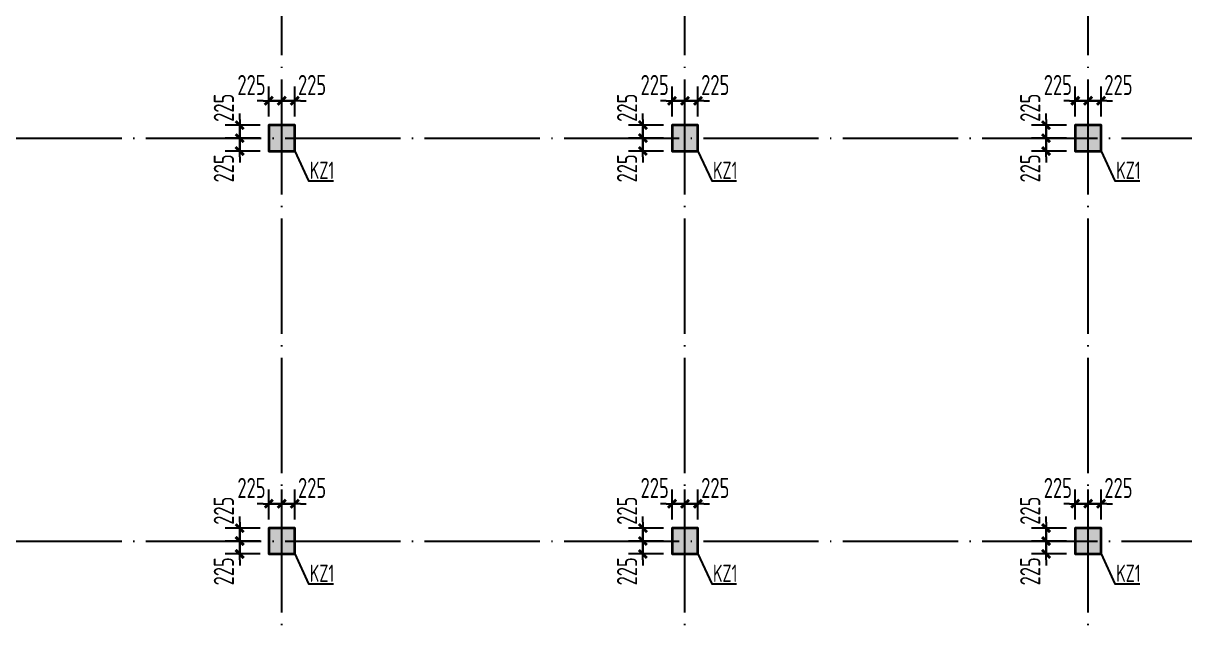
# Model space of a CAD drawing. Extents: x 8243024 to 8945023, y 669070 to 951310.
# Drawn here: x 8474773 to 8494939, y 831172 to 841675 of the extents above; entities that cross this region are included whole.
import ezdxf

# ---------------------------------------------------------------- set-up
doc = ezdxf.new("R2010")
doc.units = 0
doc.header["$LTSCALE"] = 1000
doc.linetypes.add('DOTE', pattern=[2.42, 2, -0.2, 0.02, -0.2])
doc.layers.get('0').update_dxf_attribs({"linetype": 'CONTINUOUS'})
doc.layers.get('Defpoints').update_dxf_attribs({"linetype": 'CONTINUOUS'})
for name, color, linetype in [('DIM', 3, 'CONTINUOUS'), ('DOTE', 1, 'DOTE'), ('PUB_TEXT', 7, 'CONTINUOUS'), ('柱涂实', 54, 'CONTINUOUS')]:
    doc.layers.add(name, color=color, linetype=linetype)
doc.layers.add('柱', color=2, linetype='CONTINUOUS', lineweight=35)
doc.styles.add('HZTXT', font='tssdeng.shx', dxfattribs={"width": 0.75, "bigfont": 'HZTXT.shx'})
doc.styles.add('TSSD_Dimension', font='Tssdeng.shx', dxfattribs={"width": 0.7, "bigfont": 'tssdchn.shx'})
doc.dimstyles.new('TSSD_100_100$0', dxfattribs={"dimtxt": 350, "dimasz": 100, "dimexe": 250, "dimexo": 150, "dimgap": 100, "dimtad": 1, "dimdec": 0, "dimzin": 0, "dimdsep": 46, "dimtxsty": 'TSSD_Dimension', "dimblk": '_TSDBK', "dimblk1": '_TSDBK', "dimblk2": '_TSDBK', "dimsah": 1, "dimcen": 0, "dimclrt": 7, "dimadec": 0, "dimazin": 0, "dimtfac": 1, "dimtdec": 0, "dimtix": 1, "dimtmove": 2, "dimatfit": 3, "dimldrblk": '_TSDBK', "dimfxl": 0, "dimtolj": 1, "dimtzin": 0, "dimarcsym": 0})

# ---------------------------------------------------------------- blocks, each defined once
blk = doc.blocks.new('_TSDBK')
blk.add_line((-1, 0), (1.5, 0))
at = {"const_width": 0.5}
blk.add_lwpolyline([(-0.7, -0.7), (0.7, 0.7)], dxfattribs=at)
blk = doc.blocks.new('*D1654')
at = {"layer": 'Defpoints', "color": 0}
for p in [(8479037, 832904), (8478531, 832679), (8479037, 832679)]:
    blk.add_point(p, dxfattribs=at)
at = {"layer": 'DIM', "color": 0, "lineweight": -2}
for p, q in [((8478531, 833004), (8478531, 833104)), ((8478887, 832904), (8478281, 832904)), ((8478531, 832904), (8478531, 832679)), ((8478887, 832679), (8478281, 832679)), ((8478531, 832579), (8478531, 832479))]:
    blk.add_line(p, q, dxfattribs=at)
at = {"layer": 'DIM', "color": 0, "lineweight": -2, "xscale": 100, "yscale": 100, "zscale": 100}
for p, rotation in [((8478531, 832904), 270), ((8478531, 832679), 90)]:
    blk.add_blockref('_TSDBK', p, dxfattribs=dict(at, rotation=rotation))
at = {"layer": 'DIM', "color": 7, "insert": (8478256, 833206), "char_height": 350, "attachment_point": 5, "rotation": 90, "style": 'TSSD_Dimension'}
blk.add_mtext('\\A1;225', dxfattribs=at)
blk = doc.blocks.new('*D1655')
at = {"layer": 'Defpoints', "color": 0}
for p in [(8479037, 832679), (8478531, 832454), (8479037, 832454)]:
    blk.add_point(p, dxfattribs=at)
at = {"layer": 'DIM', "color": 0, "lineweight": -2}
for p, q in [((8478531, 832779), (8478531, 832879)), ((8478887, 832679), (8478281, 832679)), ((8478531, 832679), (8478531, 832454)), ((8478887, 832454), (8478281, 832454)), ((8478531, 832354), (8478531, 832254))]:
    blk.add_line(p, q, dxfattribs=at)
at = {"layer": 'DIM', "color": 0, "lineweight": -2, "xscale": 100, "yscale": 100, "zscale": 100}
for p, rotation in [((8478531, 832679), 270), ((8478531, 832454), 90)]:
    blk.add_blockref('_TSDBK', p, dxfattribs=dict(at, rotation=rotation))
at = {"layer": 'DIM', "color": 7, "insert": (8478256, 832153), "char_height": 350, "attachment_point": 5, "rotation": 90, "style": 'TSSD_Dimension'}
blk.add_mtext('\\A1;225', dxfattribs=at)
blk = doc.blocks.new('*D1656')
at = {"layer": 'Defpoints', "color": 0}
for p in [(8479487, 833327), (8479262, 832904), (8479487, 832904)]:
    blk.add_point(p, dxfattribs=at)
at = {"layer": 'DIM', "color": 0, "lineweight": -2}
for p, q in [((8479262, 833054), (8479262, 833577)), ((8479487, 833054), (8479487, 833577)), ((8479162, 833327), (8479062, 833327)), ((8479262, 833327), (8479487, 833327)), ((8479587, 833327), (8479687, 833327))]:
    blk.add_line(p, q, dxfattribs=at)
at = {"layer": 'DIM', "color": 0, "lineweight": -2, "xscale": 100, "yscale": 100, "zscale": 100}
blk.add_blockref('_TSDBK', (8479262, 833327), dxfattribs=at)
at = {"layer": 'DIM', "color": 0, "lineweight": -2, "xscale": 100, "yscale": 100, "zscale": 100, "rotation": 180}
blk.add_blockref('_TSDBK', (8479487, 833327), dxfattribs=at)
at = {"layer": 'DIM', "color": 7, "insert": (8479788, 833602), "char_height": 350, "attachment_point": 5, "style": 'TSSD_Dimension'}
blk.add_mtext('\\A1;225', dxfattribs=at)
blk = doc.blocks.new('*D1657')
at = {"layer": 'Defpoints', "color": 0}
for p in [(8479262, 833327), (8479037, 832904), (8479262, 832904)]:
    blk.add_point(p, dxfattribs=at)
at = {"layer": 'DIM', "color": 0, "lineweight": -2}
for p, q in [((8479037, 833054), (8479037, 833577)), ((8479262, 833054), (8479262, 833577)), ((8478937, 833327), (8478837, 833327)), ((8479037, 833327), (8479262, 833327)), ((8479362, 833327), (8479462, 833327))]:
    blk.add_line(p, q, dxfattribs=at)
at = {"layer": 'DIM', "color": 0, "lineweight": -2, "xscale": 100, "yscale": 100, "zscale": 100}
blk.add_blockref('_TSDBK', (8479037, 833327), dxfattribs=at)
at = {"layer": 'DIM', "color": 0, "lineweight": -2, "xscale": 100, "yscale": 100, "zscale": 100, "rotation": 180}
blk.add_blockref('_TSDBK', (8479262, 833327), dxfattribs=at)
at = {"layer": 'DIM', "color": 7, "insert": (8478736, 833602), "char_height": 350, "attachment_point": 5, "style": 'TSSD_Dimension'}
blk.add_mtext('\\A1;225', dxfattribs=at)
blk = doc.blocks.new('*D1658')
at = {"layer": 'Defpoints', "color": 0}
for p in [(8486037, 832904), (8485531, 832679), (8486037, 832679)]:
    blk.add_point(p, dxfattribs=at)
at = {"layer": 'DIM', "color": 0, "lineweight": -2}
for p, q in [((8485531, 833004), (8485531, 833104)), ((8485887, 832904), (8485281, 832904)), ((8485531, 832904), (8485531, 832679)), ((8485887, 832679), (8485281, 832679)), ((8485531, 832579), (8485531, 832479))]:
    blk.add_line(p, q, dxfattribs=at)
at = {"layer": 'DIM', "color": 0, "lineweight": -2, "xscale": 100, "yscale": 100, "zscale": 100}
for p, rotation in [((8485531, 832904), 270), ((8485531, 832679), 90)]:
    blk.add_blockref('_TSDBK', p, dxfattribs=dict(at, rotation=rotation))
at = {"layer": 'DIM', "color": 7, "insert": (8485256, 833206), "char_height": 350, "attachment_point": 5, "rotation": 90, "style": 'TSSD_Dimension'}
blk.add_mtext('\\A1;225', dxfattribs=at)
blk = doc.blocks.new('*D1659')
at = {"layer": 'Defpoints', "color": 0}
for p in [(8486037, 832679), (8485531, 832454), (8486037, 832454)]:
    blk.add_point(p, dxfattribs=at)
at = {"layer": 'DIM', "color": 0, "lineweight": -2}
for p, q in [((8485531, 832779), (8485531, 832879)), ((8485887, 832679), (8485281, 832679)), ((8485531, 832679), (8485531, 832454)), ((8485887, 832454), (8485281, 832454)), ((8485531, 832354), (8485531, 832254))]:
    blk.add_line(p, q, dxfattribs=at)
at = {"layer": 'DIM', "color": 0, "lineweight": -2, "xscale": 100, "yscale": 100, "zscale": 100}
for p, rotation in [((8485531, 832679), 270), ((8485531, 832454), 90)]:
    blk.add_blockref('_TSDBK', p, dxfattribs=dict(at, rotation=rotation))
at = {"layer": 'DIM', "color": 7, "insert": (8485256, 832153), "char_height": 350, "attachment_point": 5, "rotation": 90, "style": 'TSSD_Dimension'}
blk.add_mtext('\\A1;225', dxfattribs=at)
blk = doc.blocks.new('*D1660')
at = {"layer": 'Defpoints', "color": 0}
for p in [(8486487, 833327), (8486262, 832904), (8486487, 832904)]:
    blk.add_point(p, dxfattribs=at)
at = {"layer": 'DIM', "color": 0, "lineweight": -2}
for p, q in [((8486262, 833054), (8486262, 833577)), ((8486487, 833054), (8486487, 833577)), ((8486162, 833327), (8486062, 833327)), ((8486262, 833327), (8486487, 833327)), ((8486587, 833327), (8486687, 833327))]:
    blk.add_line(p, q, dxfattribs=at)
at = {"layer": 'DIM', "color": 0, "lineweight": -2, "xscale": 100, "yscale": 100, "zscale": 100}
blk.add_blockref('_TSDBK', (8486262, 833327), dxfattribs=at)
at = {"layer": 'DIM', "color": 0, "lineweight": -2, "xscale": 100, "yscale": 100, "zscale": 100, "rotation": 180}
blk.add_blockref('_TSDBK', (8486487, 833327), dxfattribs=at)
at = {"layer": 'DIM', "color": 7, "insert": (8486788, 833602), "char_height": 350, "attachment_point": 5, "style": 'TSSD_Dimension'}
blk.add_mtext('\\A1;225', dxfattribs=at)
blk = doc.blocks.new('*D1661')
at = {"layer": 'Defpoints', "color": 0}
for p in [(8486262, 833327), (8486037, 832904), (8486262, 832904)]:
    blk.add_point(p, dxfattribs=at)
at = {"layer": 'DIM', "color": 0, "lineweight": -2}
for p, q in [((8486037, 833054), (8486037, 833577)), ((8486262, 833054), (8486262, 833577)), ((8485937, 833327), (8485837, 833327)), ((8486037, 833327), (8486262, 833327)), ((8486362, 833327), (8486462, 833327))]:
    blk.add_line(p, q, dxfattribs=at)
at = {"layer": 'DIM', "color": 0, "lineweight": -2, "xscale": 100, "yscale": 100, "zscale": 100}
blk.add_blockref('_TSDBK', (8486037, 833327), dxfattribs=at)
at = {"layer": 'DIM', "color": 0, "lineweight": -2, "xscale": 100, "yscale": 100, "zscale": 100, "rotation": 180}
blk.add_blockref('_TSDBK', (8486262, 833327), dxfattribs=at)
at = {"layer": 'DIM', "color": 7, "insert": (8485736, 833602), "char_height": 350, "attachment_point": 5, "style": 'TSSD_Dimension'}
blk.add_mtext('\\A1;225', dxfattribs=at)
blk = doc.blocks.new('*D1662')
at = {"layer": 'Defpoints', "color": 0}
for p in [(8493037, 832904), (8492531, 832679), (8493037, 832679)]:
    blk.add_point(p, dxfattribs=at)
at = {"layer": 'DIM', "color": 0, "lineweight": -2}
for p, q in [((8492531, 833004), (8492531, 833104)), ((8492887, 832904), (8492281, 832904)), ((8492531, 832904), (8492531, 832679)), ((8492887, 832679), (8492281, 832679)), ((8492531, 832579), (8492531, 832479))]:
    blk.add_line(p, q, dxfattribs=at)
at = {"layer": 'DIM', "color": 0, "lineweight": -2, "xscale": 100, "yscale": 100, "zscale": 100}
for p, rotation in [((8492531, 832904), 270), ((8492531, 832679), 90)]:
    blk.add_blockref('_TSDBK', p, dxfattribs=dict(at, rotation=rotation))
at = {"layer": 'DIM', "color": 7, "insert": (8492256, 833206), "char_height": 350, "attachment_point": 5, "rotation": 90, "style": 'TSSD_Dimension'}
blk.add_mtext('\\A1;225', dxfattribs=at)
blk = doc.blocks.new('*D1663')
at = {"layer": 'Defpoints', "color": 0}
for p in [(8493037, 832679), (8492531, 832454), (8493037, 832454)]:
    blk.add_point(p, dxfattribs=at)
at = {"layer": 'DIM', "color": 0, "lineweight": -2}
for p, q in [((8492531, 832779), (8492531, 832879)), ((8492887, 832679), (8492281, 832679)), ((8492531, 832679), (8492531, 832454)), ((8492887, 832454), (8492281, 832454)), ((8492531, 832354), (8492531, 832254))]:
    blk.add_line(p, q, dxfattribs=at)
at = {"layer": 'DIM', "color": 0, "lineweight": -2, "xscale": 100, "yscale": 100, "zscale": 100}
for p, rotation in [((8492531, 832679), 270), ((8492531, 832454), 90)]:
    blk.add_blockref('_TSDBK', p, dxfattribs=dict(at, rotation=rotation))
at = {"layer": 'DIM', "color": 7, "insert": (8492256, 832153), "char_height": 350, "attachment_point": 5, "rotation": 90, "style": 'TSSD_Dimension'}
blk.add_mtext('\\A1;225', dxfattribs=at)
blk = doc.blocks.new('*D1664')
at = {"layer": 'Defpoints', "color": 0}
for p in [(8493487, 833327), (8493262, 832904), (8493487, 832904)]:
    blk.add_point(p, dxfattribs=at)
at = {"layer": 'DIM', "color": 0, "lineweight": -2}
for p, q in [((8493262, 833054), (8493262, 833577)), ((8493487, 833054), (8493487, 833577)), ((8493162, 833327), (8493062, 833327)), ((8493262, 833327), (8493487, 833327)), ((8493587, 833327), (8493687, 833327))]:
    blk.add_line(p, q, dxfattribs=at)
at = {"layer": 'DIM', "color": 0, "lineweight": -2, "xscale": 100, "yscale": 100, "zscale": 100}
blk.add_blockref('_TSDBK', (8493262, 833327), dxfattribs=at)
at = {"layer": 'DIM', "color": 0, "lineweight": -2, "xscale": 100, "yscale": 100, "zscale": 100, "rotation": 180}
blk.add_blockref('_TSDBK', (8493487, 833327), dxfattribs=at)
at = {"layer": 'DIM', "color": 7, "insert": (8493788, 833602), "char_height": 350, "attachment_point": 5, "style": 'TSSD_Dimension'}
blk.add_mtext('\\A1;225', dxfattribs=at)
blk = doc.blocks.new('*D1665')
at = {"layer": 'Defpoints', "color": 0}
for p in [(8493262, 833327), (8493037, 832904), (8493262, 832904)]:
    blk.add_point(p, dxfattribs=at)
at = {"layer": 'DIM', "color": 0, "lineweight": -2}
for p, q in [((8493037, 833054), (8493037, 833577)), ((8493262, 833054), (8493262, 833577)), ((8492937, 833327), (8492837, 833327)), ((8493037, 833327), (8493262, 833327)), ((8493362, 833327), (8493462, 833327))]:
    blk.add_line(p, q, dxfattribs=at)
at = {"layer": 'DIM', "color": 0, "lineweight": -2, "xscale": 100, "yscale": 100, "zscale": 100}
blk.add_blockref('_TSDBK', (8493037, 833327), dxfattribs=at)
at = {"layer": 'DIM', "color": 0, "lineweight": -2, "xscale": 100, "yscale": 100, "zscale": 100, "rotation": 180}
blk.add_blockref('_TSDBK', (8493262, 833327), dxfattribs=at)
at = {"layer": 'DIM', "color": 7, "insert": (8492736, 833602), "char_height": 350, "attachment_point": 5, "style": 'TSSD_Dimension'}
blk.add_mtext('\\A1;225', dxfattribs=at)
blk = doc.blocks.new('*D1666')
at = {"layer": 'Defpoints', "color": 0}
for p in [(8479037, 839904), (8478531, 839679), (8479037, 839679)]:
    blk.add_point(p, dxfattribs=at)
at = {"layer": 'DIM', "color": 0, "lineweight": -2}
for p, q in [((8478531, 840004), (8478531, 840104)), ((8478887, 839904), (8478281, 839904)), ((8478531, 839904), (8478531, 839679)), ((8478887, 839679), (8478281, 839679)), ((8478531, 839579), (8478531, 839479))]:
    blk.add_line(p, q, dxfattribs=at)
at = {"layer": 'DIM', "color": 0, "lineweight": -2, "xscale": 100, "yscale": 100, "zscale": 100}
for p, rotation in [((8478531, 839904), 270), ((8478531, 839679), 90)]:
    blk.add_blockref('_TSDBK', p, dxfattribs=dict(at, rotation=rotation))
at = {"layer": 'DIM', "color": 7, "insert": (8478256, 840206), "char_height": 350, "attachment_point": 5, "rotation": 90, "style": 'TSSD_Dimension'}
blk.add_mtext('\\A1;225', dxfattribs=at)
blk = doc.blocks.new('*D1667')
at = {"layer": 'Defpoints', "color": 0}
for p in [(8479037, 839679), (8478531, 839454), (8479037, 839454)]:
    blk.add_point(p, dxfattribs=at)
at = {"layer": 'DIM', "color": 0, "lineweight": -2}
for p, q in [((8478531, 839779), (8478531, 839879)), ((8478887, 839679), (8478281, 839679)), ((8478531, 839679), (8478531, 839454)), ((8478887, 839454), (8478281, 839454)), ((8478531, 839354), (8478531, 839254))]:
    blk.add_line(p, q, dxfattribs=at)
at = {"layer": 'DIM', "color": 0, "lineweight": -2, "xscale": 100, "yscale": 100, "zscale": 100}
for p, rotation in [((8478531, 839679), 270), ((8478531, 839454), 90)]:
    blk.add_blockref('_TSDBK', p, dxfattribs=dict(at, rotation=rotation))
at = {"layer": 'DIM', "color": 7, "insert": (8478256, 839153), "char_height": 350, "attachment_point": 5, "rotation": 90, "style": 'TSSD_Dimension'}
blk.add_mtext('\\A1;225', dxfattribs=at)
blk = doc.blocks.new('*D1668')
at = {"layer": 'Defpoints', "color": 0}
for p in [(8479487, 840327), (8479262, 839904), (8479487, 839904)]:
    blk.add_point(p, dxfattribs=at)
at = {"layer": 'DIM', "color": 0, "lineweight": -2}
for p, q in [((8479262, 840054), (8479262, 840577)), ((8479487, 840054), (8479487, 840577)), ((8479162, 840327), (8479062, 840327)), ((8479262, 840327), (8479487, 840327)), ((8479587, 840327), (8479687, 840327))]:
    blk.add_line(p, q, dxfattribs=at)
at = {"layer": 'DIM', "color": 0, "lineweight": -2, "xscale": 100, "yscale": 100, "zscale": 100}
blk.add_blockref('_TSDBK', (8479262, 840327), dxfattribs=at)
at = {"layer": 'DIM', "color": 0, "lineweight": -2, "xscale": 100, "yscale": 100, "zscale": 100, "rotation": 180}
blk.add_blockref('_TSDBK', (8479487, 840327), dxfattribs=at)
at = {"layer": 'DIM', "color": 7, "insert": (8479788, 840602), "char_height": 350, "attachment_point": 5, "style": 'TSSD_Dimension'}
blk.add_mtext('\\A1;225', dxfattribs=at)
blk = doc.blocks.new('*D1669')
at = {"layer": 'Defpoints', "color": 0}
for p in [(8479262, 840327), (8479037, 839904), (8479262, 839904)]:
    blk.add_point(p, dxfattribs=at)
at = {"layer": 'DIM', "color": 0, "lineweight": -2}
for p, q in [((8479037, 840054), (8479037, 840577)), ((8479262, 840054), (8479262, 840577)), ((8478937, 840327), (8478837, 840327)), ((8479037, 840327), (8479262, 840327)), ((8479362, 840327), (8479462, 840327))]:
    blk.add_line(p, q, dxfattribs=at)
at = {"layer": 'DIM', "color": 0, "lineweight": -2, "xscale": 100, "yscale": 100, "zscale": 100}
blk.add_blockref('_TSDBK', (8479037, 840327), dxfattribs=at)
at = {"layer": 'DIM', "color": 0, "lineweight": -2, "xscale": 100, "yscale": 100, "zscale": 100, "rotation": 180}
blk.add_blockref('_TSDBK', (8479262, 840327), dxfattribs=at)
at = {"layer": 'DIM', "color": 7, "insert": (8478736, 840602), "char_height": 350, "attachment_point": 5, "style": 'TSSD_Dimension'}
blk.add_mtext('\\A1;225', dxfattribs=at)
blk = doc.blocks.new('*D1670')
at = {"layer": 'Defpoints', "color": 0}
for p in [(8486037, 839904), (8485531, 839679), (8486037, 839679)]:
    blk.add_point(p, dxfattribs=at)
at = {"layer": 'DIM', "color": 0, "lineweight": -2}
for p, q in [((8485531, 840004), (8485531, 840104)), ((8485887, 839904), (8485281, 839904)), ((8485531, 839904), (8485531, 839679)), ((8485887, 839679), (8485281, 839679)), ((8485531, 839579), (8485531, 839479))]:
    blk.add_line(p, q, dxfattribs=at)
at = {"layer": 'DIM', "color": 0, "lineweight": -2, "xscale": 100, "yscale": 100, "zscale": 100}
for p, rotation in [((8485531, 839904), 270), ((8485531, 839679), 90)]:
    blk.add_blockref('_TSDBK', p, dxfattribs=dict(at, rotation=rotation))
at = {"layer": 'DIM', "color": 7, "insert": (8485256, 840206), "char_height": 350, "attachment_point": 5, "rotation": 90, "style": 'TSSD_Dimension'}
blk.add_mtext('\\A1;225', dxfattribs=at)
blk = doc.blocks.new('*D1671')
at = {"layer": 'Defpoints', "color": 0}
for p in [(8486037, 839679), (8485531, 839454), (8486037, 839454)]:
    blk.add_point(p, dxfattribs=at)
at = {"layer": 'DIM', "color": 0, "lineweight": -2}
for p, q in [((8485531, 839779), (8485531, 839879)), ((8485887, 839679), (8485281, 839679)), ((8485531, 839679), (8485531, 839454)), ((8485887, 839454), (8485281, 839454)), ((8485531, 839354), (8485531, 839254))]:
    blk.add_line(p, q, dxfattribs=at)
at = {"layer": 'DIM', "color": 0, "lineweight": -2, "xscale": 100, "yscale": 100, "zscale": 100}
for p, rotation in [((8485531, 839679), 270), ((8485531, 839454), 90)]:
    blk.add_blockref('_TSDBK', p, dxfattribs=dict(at, rotation=rotation))
at = {"layer": 'DIM', "color": 7, "insert": (8485256, 839153), "char_height": 350, "attachment_point": 5, "rotation": 90, "style": 'TSSD_Dimension'}
blk.add_mtext('\\A1;225', dxfattribs=at)
blk = doc.blocks.new('*D1672')
at = {"layer": 'Defpoints', "color": 0}
for p in [(8486487, 840327), (8486262, 839904), (8486487, 839904)]:
    blk.add_point(p, dxfattribs=at)
at = {"layer": 'DIM', "color": 0, "lineweight": -2}
for p, q in [((8486262, 840054), (8486262, 840577)), ((8486487, 840054), (8486487, 840577)), ((8486162, 840327), (8486062, 840327)), ((8486262, 840327), (8486487, 840327)), ((8486587, 840327), (8486687, 840327))]:
    blk.add_line(p, q, dxfattribs=at)
at = {"layer": 'DIM', "color": 0, "lineweight": -2, "xscale": 100, "yscale": 100, "zscale": 100}
blk.add_blockref('_TSDBK', (8486262, 840327), dxfattribs=at)
at = {"layer": 'DIM', "color": 0, "lineweight": -2, "xscale": 100, "yscale": 100, "zscale": 100, "rotation": 180}
blk.add_blockref('_TSDBK', (8486487, 840327), dxfattribs=at)
at = {"layer": 'DIM', "color": 7, "insert": (8486788, 840602), "char_height": 350, "attachment_point": 5, "style": 'TSSD_Dimension'}
blk.add_mtext('\\A1;225', dxfattribs=at)
blk = doc.blocks.new('*D1673')
at = {"layer": 'Defpoints', "color": 0}
for p in [(8486262, 840327), (8486037, 839904), (8486262, 839904)]:
    blk.add_point(p, dxfattribs=at)
at = {"layer": 'DIM', "color": 0, "lineweight": -2}
for p, q in [((8486037, 840054), (8486037, 840577)), ((8486262, 840054), (8486262, 840577)), ((8485937, 840327), (8485837, 840327)), ((8486037, 840327), (8486262, 840327)), ((8486362, 840327), (8486462, 840327))]:
    blk.add_line(p, q, dxfattribs=at)
at = {"layer": 'DIM', "color": 0, "lineweight": -2, "xscale": 100, "yscale": 100, "zscale": 100}
blk.add_blockref('_TSDBK', (8486037, 840327), dxfattribs=at)
at = {"layer": 'DIM', "color": 0, "lineweight": -2, "xscale": 100, "yscale": 100, "zscale": 100, "rotation": 180}
blk.add_blockref('_TSDBK', (8486262, 840327), dxfattribs=at)
at = {"layer": 'DIM', "color": 7, "insert": (8485736, 840602), "char_height": 350, "attachment_point": 5, "style": 'TSSD_Dimension'}
blk.add_mtext('\\A1;225', dxfattribs=at)
blk = doc.blocks.new('*D1674')
at = {"layer": 'Defpoints', "color": 0}
for p in [(8493037, 839904), (8492531, 839679), (8493037, 839679)]:
    blk.add_point(p, dxfattribs=at)
at = {"layer": 'DIM', "color": 0, "lineweight": -2}
for p, q in [((8492531, 840004), (8492531, 840104)), ((8492887, 839904), (8492281, 839904)), ((8492531, 839904), (8492531, 839679)), ((8492887, 839679), (8492281, 839679)), ((8492531, 839579), (8492531, 839479))]:
    blk.add_line(p, q, dxfattribs=at)
at = {"layer": 'DIM', "color": 0, "lineweight": -2, "xscale": 100, "yscale": 100, "zscale": 100}
for p, rotation in [((8492531, 839904), 270), ((8492531, 839679), 90)]:
    blk.add_blockref('_TSDBK', p, dxfattribs=dict(at, rotation=rotation))
at = {"layer": 'DIM', "color": 7, "insert": (8492256, 840206), "char_height": 350, "attachment_point": 5, "rotation": 90, "style": 'TSSD_Dimension'}
blk.add_mtext('\\A1;225', dxfattribs=at)
blk = doc.blocks.new('*D1675')
at = {"layer": 'Defpoints', "color": 0}
for p in [(8493037, 839679), (8492531, 839454), (8493037, 839454)]:
    blk.add_point(p, dxfattribs=at)
at = {"layer": 'DIM', "color": 0, "lineweight": -2}
for p, q in [((8492531, 839779), (8492531, 839879)), ((8492887, 839679), (8492281, 839679)), ((8492531, 839679), (8492531, 839454)), ((8492887, 839454), (8492281, 839454)), ((8492531, 839354), (8492531, 839254))]:
    blk.add_line(p, q, dxfattribs=at)
at = {"layer": 'DIM', "color": 0, "lineweight": -2, "xscale": 100, "yscale": 100, "zscale": 100}
for p, rotation in [((8492531, 839679), 270), ((8492531, 839454), 90)]:
    blk.add_blockref('_TSDBK', p, dxfattribs=dict(at, rotation=rotation))
at = {"layer": 'DIM', "color": 7, "insert": (8492256, 839153), "char_height": 350, "attachment_point": 5, "rotation": 90, "style": 'TSSD_Dimension'}
blk.add_mtext('\\A1;225', dxfattribs=at)
blk = doc.blocks.new('*D1676')
at = {"layer": 'Defpoints', "color": 0}
for p in [(8493487, 840327), (8493262, 839904), (8493487, 839904)]:
    blk.add_point(p, dxfattribs=at)
at = {"layer": 'DIM', "color": 0, "lineweight": -2}
for p, q in [((8493262, 840054), (8493262, 840577)), ((8493487, 840054), (8493487, 840577)), ((8493162, 840327), (8493062, 840327)), ((8493262, 840327), (8493487, 840327)), ((8493587, 840327), (8493687, 840327))]:
    blk.add_line(p, q, dxfattribs=at)
at = {"layer": 'DIM', "color": 0, "lineweight": -2, "xscale": 100, "yscale": 100, "zscale": 100}
blk.add_blockref('_TSDBK', (8493262, 840327), dxfattribs=at)
at = {"layer": 'DIM', "color": 0, "lineweight": -2, "xscale": 100, "yscale": 100, "zscale": 100, "rotation": 180}
blk.add_blockref('_TSDBK', (8493487, 840327), dxfattribs=at)
at = {"layer": 'DIM', "color": 7, "insert": (8493788, 840602), "char_height": 350, "attachment_point": 5, "style": 'TSSD_Dimension'}
blk.add_mtext('\\A1;225', dxfattribs=at)
blk = doc.blocks.new('*D1677')
at = {"layer": 'Defpoints', "color": 0}
for p in [(8493262, 840327), (8493037, 839904), (8493262, 839904)]:
    blk.add_point(p, dxfattribs=at)
at = {"layer": 'DIM', "color": 0, "lineweight": -2}
for p, q in [((8493037, 840054), (8493037, 840577)), ((8493262, 840054), (8493262, 840577)), ((8492937, 840327), (8492837, 840327)), ((8493037, 840327), (8493262, 840327)), ((8493362, 840327), (8493462, 840327))]:
    blk.add_line(p, q, dxfattribs=at)
at = {"layer": 'DIM', "color": 0, "lineweight": -2, "xscale": 100, "yscale": 100, "zscale": 100}
blk.add_blockref('_TSDBK', (8493037, 840327), dxfattribs=at)
at = {"layer": 'DIM', "color": 0, "lineweight": -2, "xscale": 100, "yscale": 100, "zscale": 100, "rotation": 180}
blk.add_blockref('_TSDBK', (8493262, 840327), dxfattribs=at)
at = {"layer": 'DIM', "color": 7, "insert": (8492736, 840602), "char_height": 350, "attachment_point": 5, "style": 'TSSD_Dimension'}
blk.add_mtext('\\A1;225', dxfattribs=at)

msp = doc.modelspace()

# ---------------------------------------------------------------- hatches: boundary and pattern name
at = {"layer": '柱涂实'}
for points in [[(8479487.3, 839454.4), (8479487.3, 839904.4), (8479037.3, 839904.4), (8479037.3, 839454.4)], [(8486487.3, 839454.4), (8486487.3, 839904.4), (8486037.3, 839904.4), (8486037.3, 839454.4)], [(8493487.3, 839454.4), (8493487.3, 839904.4), (8493037.3, 839904.4), (8493037.3, 839454.4)], [(8479487.3, 832454.4), (8479487.3, 832904.4), (8479037.3, 832904.4), (8479037.3, 832454.4)], [(8486487.3, 832454.4), (8486487.3, 832904.4), (8486037.3, 832904.4), (8486037.3, 832454.4)], [(8493487.3, 832454.4), (8493487.3, 832904.4), (8493037.3, 832904.4), (8493037.3, 832454.4)]]:
    msp.add_hatch(color=256, dxfattribs=at).paths.add_polyline_path(points)

# ---------------------------------------------------------------- linework, layer by layer
at = {"layer": 'DOTE'}
for p, q in [((8479262.3, 824179.4), (8479262.3, 869179.4)), ((8486262.3, 824179.4), (8486262.3, 869179.4)), ((8493262.3, 824179.4), (8493262.3, 869179.4)), ((8435762.3, 839679.4), (8566062.3, 839679.4)), ((8435762.3, 832679.4), (8566062.3, 832679.4))]:
    msp.add_line(p, q, dxfattribs=at)
at = {"layer": 'PUB_TEXT', "color": 7}
for points in [[(8479487.3, 839454.4), (8479726.7, 838936.6), (8480157.9, 838936.6)], [(8486487.3, 839454.4), (8486726.7, 838936.6), (8487157.9, 838936.6)], [(8493487.3, 839454.4), (8493726.7, 838936.6), (8494157.9, 838936.6)], [(8479487.3, 832454.4), (8479726.7, 831936.6), (8480157.9, 831936.6)], [(8486487.3, 832454.4), (8486726.7, 831936.6), (8487157.9, 831936.6)], [(8493487.3, 832454.4), (8493726.7, 831936.6), (8494157.9, 831936.6)]]:
    msp.add_lwpolyline(points, dxfattribs=at)
at = {"layer": '柱'}
for points in [[(8479487.3, 839454.4), (8479487.3, 839904.4), (8479037.3, 839904.4), (8479037.3, 839454.4)], [(8486487.3, 839454.4), (8486487.3, 839904.4), (8486037.3, 839904.4), (8486037.3, 839454.4)], [(8493487.3, 839454.4), (8493487.3, 839904.4), (8493037.3, 839904.4), (8493037.3, 839454.4)], [(8479487.3, 832454.4), (8479487.3, 832904.4), (8479037.3, 832904.4), (8479037.3, 832454.4)], [(8486487.3, 832454.4), (8486487.3, 832904.4), (8486037.3, 832904.4), (8486037.3, 832454.4)], [(8493487.3, 832454.4), (8493487.3, 832904.4), (8493037.3, 832904.4), (8493037.3, 832454.4)]]:
    msp.add_lwpolyline(points, close=True, dxfattribs=at)
at = {"layer": '柱涂实', "linetype": 'Continuous'}
for points in [[(8479487.3, 839454.4), (8479487.3, 839904.4), (8479037.3, 839904.4), (8479037.3, 839454.4)], [(8486487.3, 839454.4), (8486487.3, 839904.4), (8486037.3, 839904.4), (8486037.3, 839454.4)], [(8493487.3, 839454.4), (8493487.3, 839904.4), (8493037.3, 839904.4), (8493037.3, 839454.4)], [(8479487.3, 832454.4), (8479487.3, 832904.4), (8479037.3, 832904.4), (8479037.3, 832454.4)], [(8486487.3, 832454.4), (8486487.3, 832904.4), (8486037.3, 832904.4), (8486037.3, 832454.4)], [(8493487.3, 832454.4), (8493487.3, 832904.4), (8493037.3, 832904.4), (8493037.3, 832454.4)]]:
    msp.add_lwpolyline(points, close=True, dxfattribs=at)

# ---------------------------------------------------------------- texts
at = {"layer": 'PUB_TEXT', "color": 6, "style": 'HZTXT', "width": 0.7}
for p in [(8479748.3, 838968.6), (8486748.3, 838968.6), (8493748.3, 838968.6), (8479748.3, 831968.6), (8486748.3, 831968.6), (8493748.3, 831968.6)]:
    msp.add_text('KZ1', height=300, dxfattribs=at).set_placement(p)

# ---------------------------------------------------------------- dimensions: what is measured, and where the dimension line sits
at = {"layer": 'DIM'}
for base, p1, p2, picture, middle in [((8479262.3, 840327.2), (8479037.3, 839904.4), (8479262.3, 839904.4), '*D1669', (8478736.2, 840602.2)), ((8479487.3, 840327.2), (8479262.3, 839904.4), (8479487.3, 839904.4), '*D1668', (8479788.4, 840602.2)), ((8486262.3, 840327.2), (8486037.3, 839904.4), (8486262.3, 839904.4), '*D1673', (8485736.2, 840602.2)), ((8486487.3, 840327.2), (8486262.3, 839904.4), (8486487.3, 839904.4), '*D1672', (8486788.4, 840602.2)), ((8493262.3, 840327.2), (8493037.3, 839904.4), (8493262.3, 839904.4), '*D1677', (8492736.2, 840602.2)), ((8493487.3, 840327.2), (8493262.3, 839904.4), (8493487.3, 839904.4), '*D1676', (8493788.4, 840602.2)), ((8479262.3, 833327.2), (8479037.3, 832904.4), (8479262.3, 832904.4), '*D1657', (8478736.2, 833602.2)), ((8479487.3, 833327.2), (8479262.3, 832904.4), (8479487.3, 832904.4), '*D1656', (8479788.4, 833602.2)), ((8486262.3, 833327.2), (8486037.3, 832904.4), (8486262.3, 832904.4), '*D1661', (8485736.2, 833602.2)), ((8486487.3, 833327.2), (8486262.3, 832904.4), (8486487.3, 832904.4), '*D1660', (8486788.4, 833602.2)), ((8493262.3, 833327.2), (8493037.3, 832904.4), (8493262.3, 832904.4), '*D1665', (8492736.2, 833602.2)), ((8493487.3, 833327.2), (8493262.3, 832904.4), (8493487.3, 832904.4), '*D1664', (8493788.4, 833602.2))]:
    dim = msp.add_linear_dim(base=base, p1=p1, p2=p2, dimstyle='TSSD_100_100$0', dxfattribs=at)
    dim.commit()
    dim.dimension.update_dxf_attribs({"geometry": picture, "text_midpoint": middle, "dimtype": 160})
for base, p1, p2, picture, middle in [((8478531.2, 839679.4), (8479037.3, 839904.4), (8479037.3, 839679.4), '*D1666', (8478256.2, 840205.5)), ((8485531.2, 839679.4), (8486037.3, 839904.4), (8486037.3, 839679.4), '*D1670', (8485256.2, 840205.5)), ((8492531.2, 839679.4), (8493037.3, 839904.4), (8493037.3, 839679.4), '*D1674', (8492256.2, 840205.5)), ((8478531.2, 839454.4), (8479037.3, 839679.4), (8479037.3, 839454.4), '*D1667', (8478256.2, 839153.3)), ((8485531.2, 839454.4), (8486037.3, 839679.4), (8486037.3, 839454.4), '*D1671', (8485256.2, 839153.3)), ((8492531.2, 839454.4), (8493037.3, 839679.4), (8493037.3, 839454.4), '*D1675', (8492256.2, 839153.3)), ((8478531.2, 832679.4), (8479037.3, 832904.4), (8479037.3, 832679.4), '*D1654', (8478256.2, 833205.5)), ((8485531.2, 832679.4), (8486037.3, 832904.4), (8486037.3, 832679.4), '*D1658', (8485256.2, 833205.5)), ((8492531.2, 832679.4), (8493037.3, 832904.4), (8493037.3, 832679.4), '*D1662', (8492256.2, 833205.5)), ((8478531.2, 832454.4), (8479037.3, 832679.4), (8479037.3, 832454.4), '*D1655', (8478256.2, 832153.3)), ((8485531.2, 832454.4), (8486037.3, 832679.4), (8486037.3, 832454.4), '*D1659', (8485256.2, 832153.3)), ((8492531.2, 832454.4), (8493037.3, 832679.4), (8493037.3, 832454.4), '*D1663', (8492256.2, 832153.3))]:
    dim = msp.add_linear_dim(base=base, p1=p1, p2=p2, angle=90, dimstyle='TSSD_100_100$0', dxfattribs=at)
    dim.commit()
    dim.dimension.update_dxf_attribs({"geometry": picture, "text_midpoint": middle, "dimtype": 160})

doc.saveas('drawing.dxf')
